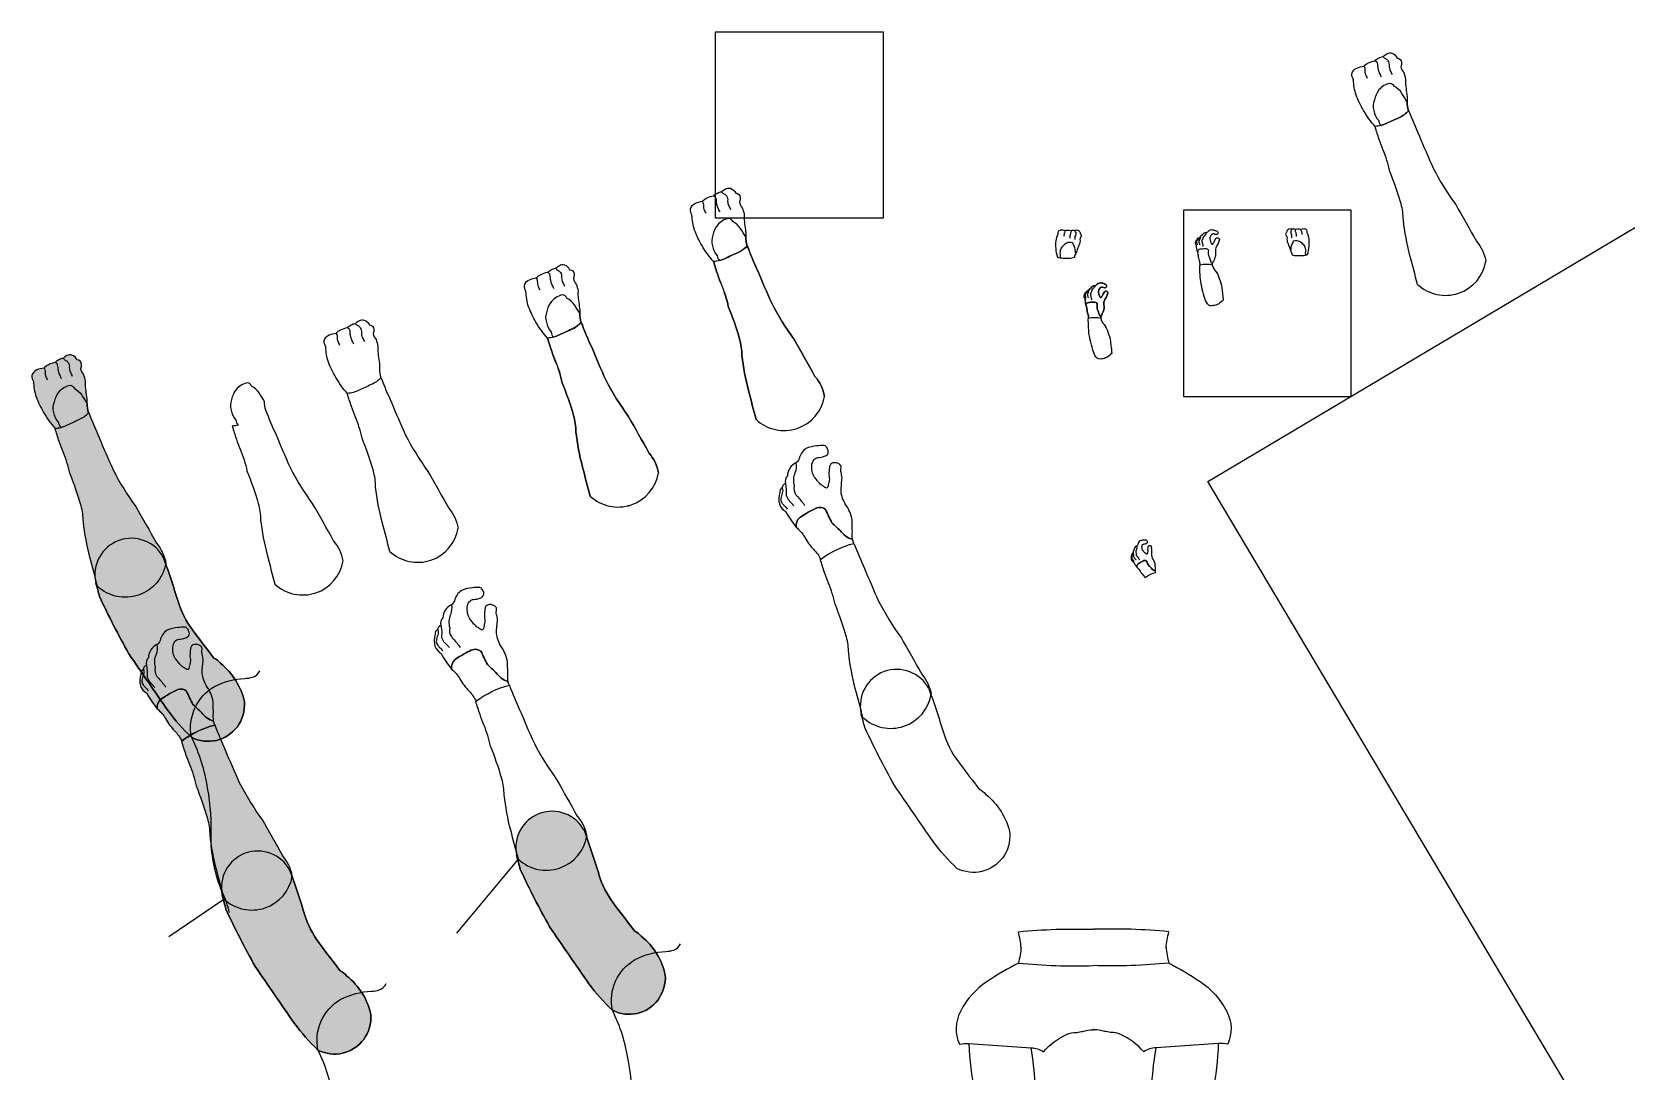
# Model space of a CAD drawing. Header units: millimetres. Extents: x -457882 to 172779, y -113677 to 174411.
# Drawn here: x -116222 to 9580, y 11216 to 93210 of the extents above; entities that cross this region are included whole.
import ezdxf

# ---------------------------------------------------------------- set-up
doc = ezdxf.new("R2010")
doc.units = ezdxf.units.MM
picture_1 = doc.add_image_def('image1.png', size_in_pixel=(900, 1192))
picture_2 = doc.add_image_def('image2.png', size_in_pixel=(900, 1000))
pattern_1 = [(0, (0, 0), (0, 6.985), [5.08, -1.905]), (90, (0, 0), (-6.985, 4e-16), [5.08, -1.905])]

msp = doc.modelspace()

# ---------------------------------------------------------------- hatches: boundary and pattern name
h = msp.add_hatch()
h.set_pattern_fill('ANGLE', color=5)
h.set_pattern_definition(pattern_1)
h.paths.add_polyline_path([(-111987, 65672, 0.0241075), (-112126, 66179, -0.1586549), (-112351, 66646, 0.0966106), (-112299, 66981, 0.3955607), (-112650, 67327, 0.2090925), (-113058, 67711, 0.2093926), (-113453, 67668, 0.0503816), (-113761, 67445, 0.1075723), (-114085, 67333, 0.1318174), (-114384, 67118, 0.0834333), (-114908, 66949, 0.0980647), (-115280, 66686, 0.0729574), (-115874, 66514, 0.2162471), (-116222, 66092, 0.1385878), (-116100, 65616, 0.0626311), (-115895, 64405, 0.0379536), (-115307, 63189, 0.0517764), (-114393, 61926, 0.0454698), (-113914, 62011, -0.2005109), (-114107, 62395, -0.15077), (-114486, 63179, -0.1852209), (-114448, 64022, -0.1149164), (-114082, 64807, -0.1913417), (-113207, 65331, -0.2666114), (-112868, 65082, -0.1126321), (-112273, 64542, 0.0153419), (-111854, 63878, 0.0449798), (-111885, 64421, -0.0144999), (-111966, 65075, -0.0540979)])
h = msp.add_hatch()
h.set_pattern_fill('ANGLE', color=5)
h.set_pattern_definition(pattern_1)
h.paths.add_polyline_path([(-111854, 63878, -0.0153419), (-112273, 64542, 0.1126321), (-112868, 65082, 0.2666114), (-113207, 65331, 0.1913417), (-114082, 64807, 0.1149164), (-114448, 64022, 0.1852209), (-114486, 63179, 0.15077), (-114107, 62395, 0.2005109), (-113914, 62011, 0.0443421), (-113470, 62176, -0.0059197), (-112514, 62621, 0.1157184), (-111756, 63167, -0.0790342)])
h = msp.add_hatch()
h.set_pattern_fill('ANGLE', color=5)
h.set_pattern_definition(pattern_1)
h.paths.add_polyline_path([(-108032, 55775, -0.0388567), (-109801, 58644, -0.0092464), (-110912, 61207, -0.0157656), (-111741, 63184, -0.0026602), (-111756, 63167, -0.1157184), (-112514, 62621, 0.0058226), (-113454, 62184, -0.0916217), (-114393, 61926, 0.0194415), (-114065, 60902, 0.0256605), (-113769, 60096, -0.0522324), (-113236, 58388, -0.0278197), (-112340, 55816, -0.0622451), (-112159, 54540, 0.0357734), (-111641, 51757, -0.0018351), (-111041, 49467, 0.5959319), (-105645, 51291, 0.1362033), (-106396, 52873, 0.0040404)])
h = msp.add_hatch()
h.set_pattern_fill('ANGLE', color=5)
h.set_pattern_definition([(0, (-33206.115, 21538.056), (0, 6.985), [5.08, -1.905]), (90, (-33206.115, 21538.056), (-6.985, 4e-16), [5.08, -1.905])])
h.paths.add_polyline_path([(-105832, 51727, 0.8737881), (-111177, 49754, -0.0068088), (-110886, 48658, 0.01901), (-108570, 44140, 0.0011597), (-105480, 39653, 0.0414972), (-103623, 37552, 0.3646656), (-100009, 38391, 0.1699294), (-99445, 40346, 0.1721894), (-101340, 43391, 0.1277456), (-101861, 43800, -0.0010641), (-103371, 45779, -0.0812566), (-104580, 47959, 0.0089644)])
h = msp.add_hatch()
h.set_pattern_fill('ANGLE', color=5)
h.set_pattern_definition(pattern_1)
h.paths.add_polyline_path([(-102608, 41937, -0.0703221), (-102768, 42489, -0.0436897), (-102781, 42922, 0.0076147), (-102731, 43454, 0.0946747), (-102742, 43914, -0.0023091), (-102792, 44116, -0.0905524), (-102806, 44286, 0.0041783), (-102789, 44553, 0.1961738), (-102872, 44728, 0.023169), (-103079, 44849, 0.1566434), (-103427, 44870, 0.1322777), (-103624, 44753, 0.0833059), (-103691, 44605, 0.0430556), (-103751, 43916, 0.0424328), (-103736, 43810, -0.062052), (-103710, 43584, -0.041717), (-103774, 43229, 0.0076932), (-103827, 42995, -0.5364336), (-104012, 42908, -0.0568674), (-104142, 42996, 0.0073205), (-104360, 43138, -0.0277966), (-104635, 43421, 0.0346833), (-104837, 43689, -0.1162974), (-105035, 44062, -0.0803727), (-105099, 44652, -0.15762), (-104919, 45134, -0.2146776), (-104533, 45300, 0.0691183), (-104075, 45403, 0.052426), (-103939, 45473, 0.2904389), (-103801, 45837, 0.1086894), (-103973, 46166, 0.1885632), (-104143, 46243, 0.0069086), (-104688, 46221, 0.07217), (-105557, 46006, 0.173042), (-106093, 45245, -0.2008729), (-106351, 44868, 0.2871932), (-107027, 43835, 0.262047), (-107185, 43253, 0.3206659), (-107425, 42894, 0.4059363), (-107618, 42541, 0.1240446), (-107659, 41612, 0.1708348), (-107155, 41035, 0.0458484), (-106753, 40373, 0.0285844), (-106336, 39796, -0.2523306), (-106048, 40558, -0.03848), (-105532, 40881, -0.0388374), (-104915, 41222, -0.3233707), (-104016, 41203, 0.0162846), (-103513, 40150, -0.0028296), (-102838, 39522, 0.1696226), (-101882, 38825, -0.0583689), (-101898, 39446, 0.008424), (-101922, 40121, 0.1037309), (-102052, 40874, 0.0214364), (-102293, 41386, -0.0639694)])
h = msp.add_hatch()
h.set_pattern_fill('ANGLE', color=5)
h.set_pattern_definition(pattern_1)
h.paths.add_polyline_path([(-103513, 40150, -0.0162846), (-104016, 41203, 0.3233707), (-104915, 41222, 0.0388374), (-105532, 40881, 0.03848), (-106048, 40558, 0.2523306), (-106336, 39796, -0.0892556), (-105678, 39034, 0.0686791), (-104959, 38061, -0.0819391), (-104400, 37260, -0.103119), (-101771, 38518, -0.0888054), (-101882, 38825, -0.1697019), (-102838, 39522, 0.0028296)])
h = msp.add_hatch()
h.set_pattern_fill('ANGLE', color=5)
h.set_pattern_definition(pattern_1)
h.paths.add_polyline_path([(-99827, 33967, -0.0092464), (-100937, 36531, -0.015845), (-101771, 38518, 0.1038905), (-104417, 37247, 0.0193803), (-104090, 36226, 0.0256605), (-103795, 35420, -0.0522324), (-103261, 33712, -0.0278197), (-102366, 31140, -0.0622451), (-102185, 29864, 0.0357734), (-101667, 27081, -0.0018351), (-101067, 24790, 0.5959319), (-95670, 26615, 0.1362033), (-96422, 28196, 0.0040404), (-98058, 31098, -0.0388567)])
h = msp.add_hatch()
h.set_pattern_fill('ANGLE', color=5)
h.set_pattern_definition(pattern_1)
h.paths.add_polyline_path([(-72626, 30189, 0.8737881), (-77971, 28216, -0.0068088), (-77680, 27120, 0.01901), (-75364, 22602, 0.0011597), (-72274, 18115, 0.0414972), (-70417, 16014, 0.3646656), (-66802, 16853, 0.1699294), (-66239, 18808, 0.1721894), (-68134, 21853, 0.1277456), (-68655, 22262, -0.0010641), (-70165, 24241, -0.0812566), (-71374, 26420, 0.0089644)])
h = msp.add_hatch()
h.set_pattern_fill('ANGLE', color=5)
h.set_pattern_definition([(0, (-23231.6964, -3138.391), (0, 6.985), [5.08, -1.905]), (90, (-23231.6964, -3138.391), (-6.985, 4e-16), [5.08, -1.905])])
h.paths.add_polyline_path([(-95857, 27050, 0.8737881), (-101202, 25078, -0.0068088), (-100912, 23982, 0.01901), (-98596, 19463, 0.0011597), (-95506, 14976, 0.0414972), (-93648, 12875, 0.3646656), (-90034, 13715, 0.1699294), (-89470, 15670, 0.1721894), (-91365, 18715, 0.1277456), (-91887, 19124, -0.0010641), (-93397, 21102, -0.0812566), (-94605, 23282, 0.0089644)])

# ---------------------------------------------------------------- linework, layer by layer
at = {"color": 5}
for p, q in [((-82692, 22092), (-77835, 27929)), ((-105417, 21845), (-101067, 24790)), ((-42282, 13384), (-37380, 13051)), ((-22599, 13384), (-27502, 13051))]:
    msp.add_line(p, q, dxfattribs=at)
for points in [[(-7593, 86988, -0.1157184), (-8352, 86442, 0.0059197), (-9308, 85997, -0.0899934), (-10230, 85747, -0.0517764), (-11145, 87009, -0.0379536), (-11732, 88226, -0.0626311), (-11938, 89436, -0.1385878), (-12060, 89913, -0.2387632), (-11660, 90357, -0.0662768), (-11117, 90506, -0.0980647), (-10746, 90770, -0.0834333), (-10222, 90938, -0.1318174), (-9922, 91153, -0.1075723), (-9599, 91265, -0.0499738), (-9293, 91486, -0.2110193), (-8896, 91532, -0.2090925), (-8487, 91147, -0.3955607), (-8137, 90802, -0.0966106), (-8189, 90466, 0.1586549), (-7964, 89999, -0.0241075), (-7824, 89492, 0.0540979), (-7804, 88895, 0.0140027), (-7726, 88264, -0.0468472), (-7691, 87698, 0.0790342), (-7593, 86988, -1.6548014)], [(-10222, 90938, -0.2185302), (-10066, 90754, -0.056169), (-10028, 90521, 0.0433668), (-9992, 90257, 0.041293), (-9916, 90015, 0.031494), (-9751, 89672, -6.9499094)], [(-9599, 91265, 0.1473408), (-9412, 91098, -0.156511), (-9214, 90927, -0.178948), (-9122, 90531, 0.1134563), (-9040, 90164, 0.0169756), (-8891, 89856, 5.2655775)], [(-11117, 90506, -0.0613381), (-11047, 90335, -0.019823), (-11034, 90122, 0.0999798), (-10999, 89890, 0.0628883), (-10841, 89563, -3.2479652)], [(-7583, 87014, 0.015845), (-6749, 85027, 0.0092464), (-5639, 82464, 0.0388567), (-3870, 79595, -0.0040404), (-2234, 76693, -0.1362033), (-1482, 75112)], [(-6879, 73287, 0.0018351), (-7479, 75578, -0.0357734), (-7997, 78361, 0.0622451), (-8178, 79637, 0.0278197), (-9074, 82208, 0.0512602), (-9594, 83886, -0.0266558), (-9902, 84722, -0.0194415), (-10230, 85747)], [(-59790, 76324, -0.1157184), (-60549, 75778, 0.0059197), (-61505, 75333, -0.0899934), (-62427, 75083, -0.0517764), (-63342, 76345, -0.0379536), (-63929, 77562, -0.0626311), (-64135, 78772, -0.1385878), (-64256, 79249, -0.2387632), (-63857, 79693, -0.0662768), (-63314, 79842, -0.0980647), (-62942, 80106, -0.0834333), (-62419, 80274, -0.1318174), (-62119, 80489, -0.1075723), (-61796, 80601, -0.0499738), (-61490, 80822, -0.2110193), (-61093, 80867, -0.2090925), (-60684, 80483, -0.3955607), (-60334, 80138, -0.0966106), (-60386, 79802, 0.1586549), (-60161, 79335, -0.0241075), (-60021, 78828, 0.0540979), (-60001, 78231, 0.0140027), (-59923, 77599, -0.0468472), (-59888, 77034, 0.0790342), (-59790, 76324, -1.6548014)], [(-61796, 80601, 0.1473408), (-61609, 80434, -0.156511), (-61411, 80263, -0.178948), (-61318, 79867, 0.1134563), (-61237, 79500, 0.0169756), (-61088, 79192, 5.2655775)], [(-63314, 79842, -0.0613381), (-63244, 79670, -0.019823), (-63231, 79458, 0.0999798), (-63196, 79226, 0.0628883), (-63038, 78899, -3.2479652)], [(-62419, 80274, -0.2185302), (-62262, 80090, -0.056169), (-62225, 79857, 0.0433668), (-62189, 79593, 0.041293), (-62113, 79351, 0.031494), (-61947, 79008, -6.9499094)], [(-33954, 75409, -0.1157184), (-34372, 75336, 0.0059197), (-34850, 75343, -0.0899934), (-35276, 75422, -0.0517764), (-35400, 76118, -0.0379536), (-35400, 76731, -0.0626311), (-35246, 77266, -0.1385878), (-35202, 77484, -0.2387632), (-34951, 77587, -0.0662768), (-34700, 77541, -0.0980647), (-34496, 77575, -0.0834333), (-34249, 77541, -0.1318174), (-34084, 77569, -0.1075723), (-33930, 77551, -0.0499738), (-33761, 77581, -0.2110193), (-33590, 77522, -0.2090925), (-33499, 77284, -0.3955607), (-33425, 77074, -0.0966106), (-33512, 76947, 0.1586549), (-33512, 76712, -0.0241075), (-33555, 76478, 0.0540979), (-33664, 76230, 0.0140027), (-33757, 75956, -0.0468472), (-33854, 75719, 0.0790342), (-33954, 75409, -1.6548014)], [(-34700, 77541, -0.0613381), (-34705, 77457, -0.019823), (-34742, 77368, 0.0999798), (-34773, 77266, 0.0628883), (-34773, 77101, -3.2479652)], [(-34249, 77541, -0.2185302), (-34221, 77435, -0.056169), (-34252, 77332, 0.0433668), (-34289, 77217, 0.041293), (-34306, 77103, 0.031494), (-34306, 76931, -6.9499094)], [(-33930, 77551, 0.1473408), (-33887, 77446, -0.156511), (-33840, 77338, -0.178948), (-33880, 77158, 0.1134563), (-33919, 76992, 0.0169756), (-33919, 76836, 5.2655775)], [(-24038, 74836, 0.0819391), (-24091, 75155, -0.0686791), (-24166, 75548, 0.0892556), (-24254, 75869, -0.0285844), (-24296, 76101, -0.0458484), (-24321, 76356, -0.1708348), (-24389, 76600, -0.1240446), (-24245, 76872, -0.4059363), (-24137, 76950, -0.3206659), (-24014, 77022, -0.262047), (-23884, 77174, -0.2871932), (-23534, 77385, 0.1765514), (-23415, 77447, -0.1834171), (-23135, 77612, -0.07217), (-22845, 77552, -0.0063961), (-22691, 77486, -0.2893305), (-22635, 77415, -0.0918663), (-22635, 77310, -0.2904389), (-22728, 77222, -0.0650179), (-22791, 77221, -0.0750632), (-22954, 77265, 0.1755217), (-23069, 77260, 0.15762), (-23192, 77142, 0.0803727), (-23257, 76957, 0.1151614), (-23251, 76819, -0.0351096), (-23229, 76709, 0.0277966), (-23187, 76585, -0.0073205), (-23142, 76511, 0.0638205), (-23112, 76461, 0.4871497), (-23048, 76466, -0.0076932), (-22999, 76528, 0.041717), (-22929, 76625, 0.062052), (-22905, 76696, -0.0771848), (-22881, 76756, -0.0319955), (-22795, 76903, -0.1300055), (-22737, 76962, -0.1769189), (-22637, 76962, -0.1223076), (-22560, 76913, -0.023169), (-22516, 76847, -0.2551018), (-22525, 76766, -0.0032786), (-22559, 76706, 0.0905524), (-22579, 76653, 0.0023091), (-22593, 76585, -0.0946747), (-22656, 76446, -0.0076147), (-22747, 76295, 0.0436897), (-22805, 76164, 0.0703221), (-22835, 75976, 0.0639694), (-22820, 75767, -0.0214364), (-22821, 75580, -0.1037309), (-22890, 75336, -0.008424), (-22979, 75132, 0.0540602), (-23059, 74958, 0.1013745), (-23074, 74836, 4.0086807)], [(-24137, 76950, -0.1621793), (-24197, 76824, 0.0565608), (-24289, 76716, 0.1396433), (-24316, 76619, 0.0485083), (-24294, 76527, -0.0596994), (-24259, 76396, 2.9586664)], [(-23534, 77385, -0.1536984), (-23668, 77164, 0.177328), (-23832, 76863, 0.2361351), (-23892, 76638, 0.0028813), (-23815, 76341, 0.0998074), (-23804, 76281, -5.2785667)], [(-16783, 75633, 0.1157184), (-16393, 75564, -0.0059197), (-15947, 75570, 0.0899934), (-15549, 75645, 0.0517764), (-15432, 76295, 0.0379536), (-15432, 76867, 0.0626311), (-15577, 77366, 0.1385878), (-15618, 77570, 0.2387632), (-15853, 77666, 0.0662768), (-16087, 77623, 0.0980647), (-16277, 77655, 0.0834333), (-16508, 77623, 0.1318174), (-16662, 77650, 0.1075723), (-16806, 77633, 0.0499738), (-16963, 77661, 0.2110193), (-17123, 77605, 0.2090925), (-17208, 77383, 0.3955607), (-17278, 77187, 0.0966106), (-17196, 77069, -0.1586549), (-17196, 76849, 0.0241075), (-17156, 76630, -0.0540979), (-17054, 76399, -0.0140027), (-16967, 76144, 0.0468472), (-16876, 75922, -0.0790342), (-16783, 75633, 1.6548014)], [(-16806, 77633, -0.1473408), (-16846, 77535, 0.156511), (-16890, 77433, 0.178948), (-16853, 77265, -0.1134563), (-16816, 77110, -0.0169756), (-16816, 76965, -5.2655775)], [(-16876, 75922, 0.0153419), (-16839, 76252, -0.1126321), (-16711, 76568, -0.2666114), (-16628, 76725, -0.1913417), (-16198, 76686, -0.1149164), (-15914, 76454, -0.1852209), (-15744, 76140, -0.15077), (-15744, 75771, -0.2005109), (-15747, 75589, -1.3596273)], [(-16508, 77623, 0.2185302), (-16534, 77524, 0.056169), (-16505, 77429, -0.0433668), (-16470, 77321, -0.041293), (-16455, 77215, -0.031494), (-16455, 77054, 6.9499094)], [(-16087, 77623, 0.0613381), (-16082, 77545, 0.019823), (-16048, 77462, -0.0999798), (-16019, 77366, -0.0628883), (-16019, 77213, 3.2479652)], [(-59780, 76350, 0.015845), (-58946, 74363, 0.0092464), (-57836, 71800, 0.0388567), (-56067, 68931, -0.0040404), (-54431, 66029, -0.1362033), (-53679, 64448)], [(-33854, 75719, -0.0153419), (-33895, 76073, 0.1126321), (-34031, 76410, 0.2666114), (-34121, 76579, 0.1913417), (-34581, 76537, 0.1149164), (-34885, 76289, 0.1852209), (-35067, 75952, 0.15077), (-35067, 75558, 0.2005109), (-35064, 75363, 1.3596273)], [(-23133, 74944, -0.0138106), (-23249, 75288, 0.0028296), (-23361, 75572, -0.0162846), (-23361, 75958, 0.3233707), (-23626, 76092, 0.0388374), (-23859, 76078, 0.03848), (-24059, 76056, 0.2523306), (-24254, 75869, -0.9075257)], [(-72892, 70289, -0.1157184), (-73651, 69743, 0.0059197), (-74607, 69298, -0.0899934), (-75529, 69048, -0.0517764), (-76444, 70311, -0.0379536), (-77031, 71527, -0.0626311), (-77237, 72738, -0.1385878), (-77359, 73214, -0.2387632), (-76959, 73659, -0.0662768), (-76416, 73808, -0.0980647), (-76045, 74071, -0.0834333), (-75521, 74240, -0.1318174), (-75221, 74455, -0.1075723), (-74898, 74567, -0.0499738), (-74592, 74788, -0.2110193), (-74195, 74833, -0.2090925), (-73786, 74449, -0.3955607), (-73436, 74103, -0.0966106), (-73488, 73768, 0.1586549), (-73263, 73301, -0.0241075), (-73123, 72794, 0.0540979), (-73103, 72197, 0.0140027), (-73025, 71565, -0.0468472), (-72990, 71000, 0.0790342), (-72892, 70289, -1.6548014)], [(-75521, 74240, -0.2185302), (-75365, 74056, -0.056169), (-75327, 73823, 0.0433668), (-75291, 73559, 0.041293), (-75215, 73317, 0.031494), (-75050, 72974, -6.9499094)], [(-74898, 74567, 0.1473408), (-74711, 74400, -0.156511), (-74513, 74229, -0.178948), (-74421, 73833, 0.1134563), (-74339, 73466, 0.0169756), (-74190, 73157, 5.2655775)], [(-59076, 62623, 0.0018351), (-59676, 64914, -0.0357734), (-60194, 67696, 0.0622451), (-60375, 68973, 0.0278197), (-61270, 71544, 0.0512602), (-61790, 73222, -0.0266558), (-62099, 74058, -0.0194415), (-62427, 75083)], [(-22218, 72041, -0.050217), (-22598, 71733, -0.0919297), (-23000, 71613, -0.3207902), (-23450, 71746, -0.0918762), (-23709, 72329, -0.0176548), (-23906, 73123, -0.0570989), (-24023, 73890, -0.0250256), (-24062, 74639, -0.1397471), (-24038, 74836, -0.103119), (-23074, 74836, 0.1472411), (-22822, 74327, -0.1147221), (-22533, 73757, -0.0531044), (-22309, 72994, 0.0225367), (-22259, 72499, -0.035157), (-22218, 72041, 0.5341146)], [(-76416, 73808, -0.0613381), (-76346, 73636, -0.019823), (-76333, 73424, 0.0999798), (-76298, 73192, 0.0628883), (-76140, 72865, -3.2479652)], [(-32835, 70634, 0.0819391), (-32887, 70953, -0.0686791), (-32963, 71346, 0.0892556), (-33050, 71667, -0.0285844), (-33093, 71899, -0.0458484), (-33118, 72154, -0.1708348), (-33186, 72398, -0.1240446), (-33041, 72670, -0.4059363), (-32933, 72747, -0.3206659), (-32810, 72820, -0.262047), (-32680, 72971, -0.2871932), (-32331, 73183, 0.1765514), (-32212, 73245, -0.1834171), (-31931, 73409, -0.07217), (-31641, 73349, -0.0063961), (-31488, 73284, -0.2893305), (-31432, 73212, -0.0918663), (-31432, 73108, -0.2904389), (-31525, 73019, -0.0650179), (-31587, 73019, -0.0750632), (-31750, 73062, 0.1755217), (-31865, 73058, 0.15762), (-31988, 72940, 0.0803727), (-32053, 72755, 0.1151614), (-32048, 72616, -0.0351096), (-32025, 72506, 0.0277966), (-31983, 72382, -0.0073205), (-31939, 72309, 0.0638205), (-31909, 72259, 0.4871497), (-31845, 72264, -0.0076932), (-31796, 72326, 0.041717), (-31726, 72423, 0.062052), (-31701, 72494, -0.0771848), (-31678, 72554, -0.0319955), (-31592, 72700, -0.1300055), (-31533, 72760, -0.1769189), (-31433, 72760, -0.1223076), (-31357, 72710, -0.023169), (-31313, 72645, -0.2551018), (-31322, 72564, -0.0032786), (-31356, 72503, 0.0905524), (-31376, 72451, 0.0023091), (-31390, 72383, -0.0946747), (-31452, 72244, -0.0076147), (-31543, 72093, 0.0436897), (-31601, 71962, 0.0703221), (-31632, 71774, 0.0639694), (-31617, 71565, -0.0214364), (-31618, 71377, -0.1037309), (-31687, 71134, -0.008424), (-31776, 70929, 0.0540602), (-31855, 70756, 0.1013745), (-31870, 70634, 4.0086807)], [(-32331, 73183, -0.1536984), (-32465, 72962, 0.177328), (-32629, 72661, 0.2361351), (-32689, 72435, 0.0028813), (-32611, 72139, 0.0998074), (-32601, 72079, -5.2785667)], [(-32933, 72747, -0.1621793), (-32994, 72622, 0.0565608), (-33086, 72513, 0.1396433), (-33113, 72417, 0.0485083), (-33090, 72325, -0.0596994), (-33055, 72194, 2.9586664)], [(-31860, 70742, -0.1695205), (-32046, 71086, 0.0028296), (-32157, 71370, -0.0162846), (-32157, 71756, 0.3233707), (-32423, 71890, 0.0388374), (-32655, 71876, 0.03848), (-32856, 71854, 0.2523306), (-33050, 71667, -0.9075257)], [(-88690, 65925, -0.1157184), (-89449, 65379, 0.0059197), (-90405, 64934, -0.0899934), (-91327, 64684, -0.0517764), (-92242, 65947, -0.0379536), (-92829, 67163, -0.0626311), (-93035, 68374, -0.1385878), (-93157, 68850, -0.2387632), (-92757, 69295, -0.0662768), (-92214, 69444, -0.0980647), (-91843, 69707, -0.0834333), (-91319, 69876, -0.1318174), (-91019, 70091, -0.1075723), (-90696, 70203, -0.0499738), (-90390, 70424, -0.2110193), (-89993, 70469, -0.2090925), (-89584, 70085, -0.3955607), (-89234, 69739, -0.0966106), (-89286, 69404, 0.1586549), (-89061, 68937, -0.0241075), (-88921, 68430, 0.0540979), (-88901, 67833, 0.0140027), (-88823, 67201, -0.0468472), (-88788, 66636, 0.0790342), (-88690, 65925, -1.6548014)], [(-31014, 67839, -0.050217), (-31395, 67531, -0.0919297), (-31797, 67411, -0.3207902), (-32246, 67544, -0.0918762), (-32506, 68126, -0.0176548), (-32702, 68921, -0.0570989), (-32820, 69688, -0.0250256), (-32859, 70436, -0.1397471), (-32835, 70634, -0.103119), (-31870, 70634, 0.1472411), (-31619, 70125, -0.1147221), (-31330, 69555, -0.0531044), (-31106, 68792, 0.0225367), (-31055, 68296, -0.035157), (-31014, 67839, 0.5341146)], [(-92214, 69444, -0.0613381), (-92144, 69272, -0.019823), (-92131, 69060, 0.0999798), (-92096, 68828, 0.0628883), (-91938, 68501, -3.2479652)], [(-91319, 69876, -0.2185302), (-91163, 69692, -0.056169), (-91125, 69459, 0.0433668), (-91089, 69195, 0.041293), (-91013, 68953, 0.031494), (-90848, 68610, -6.9499094)], [(-90696, 70203, 0.1473408), (-90509, 70036, -0.156511), (-90311, 69865, -0.178948), (-90219, 69469, 0.1134563), (-90137, 69102, 0.0169756), (-89988, 68793, 5.2655775)], [(-72882, 70316, 0.015845), (-72048, 68329, 0.0092464), (-70938, 65766, 0.0388567), (-69169, 62897, -0.0040404), (-67533, 59995, -0.1362033), (-66781, 58413)], [(-72178, 56589, 0.0018351), (-72778, 58879, -0.0357734), (-73296, 61662, 0.0622451), (-73477, 62938, 0.0278197), (-74373, 65510, 0.0512602), (-74893, 67187, -0.0266558), (-75201, 68024, -0.0194415), (-75529, 69048)], [(-115266, 66702, -0.0613381), (-115195, 66531, -0.019823), (-115183, 66318, 0.0999798), (-115147, 66086, 0.0628883), (-114989, 65759, -3.2479652)], [(-114370, 67134, -0.2185302), (-114214, 66950, -0.056169), (-114176, 66718, 0.0433668), (-114140, 66453, 0.041293), (-114064, 66211, 0.031494), (-113899, 65868, -6.9499094)], [(-113747, 67461, 0.1473408), (-113560, 67294, -0.156511), (-113362, 67123, -0.178948), (-113270, 66727, 0.1134563), (-113188, 66360, 0.0169756), (-113039, 66052, 5.2655775)], [(-97771, 63348, -0.0790342), (-97869, 64058, -0.0153419), (-98288, 64722, 0.1126321), (-98883, 65262, 0.2666114), (-99222, 65511, 0.1913417), (-100097, 64987, 0.1149164), (-100463, 64202, 0.1852209), (-100501, 63359, 0.15077), (-100122, 62576, 0.2005109), (-99929, 62192)], [(-88680, 65952, 0.015845), (-87846, 63965, 0.0092464), (-86736, 61402, 0.0388567), (-84967, 58533, -0.0040404), (-83331, 55631, -0.1362033), (-82579, 54049)], [(-87976, 52225, 0.0018351), (-88576, 54515, -0.0357734), (-89094, 57298, 0.0622451), (-89275, 58574, 0.0278197), (-90171, 61146, 0.0512602), (-90691, 62823, -0.0266558), (-90999, 63660, -0.0194415), (-91327, 64684)], [(-99929, 62192, -0.0454698), (-100408, 62107, 0.0194415), (-100080, 61082, 0.0256605), (-99784, 60276, -0.0522324), (-99251, 58568, -0.0278197), (-98355, 55997, -0.0622451), (-98174, 54720, 0.0357734), (-97656, 51938, -0.0018351), (-97056, 49647, 0.5959319), (-91660, 51472, 0.1362033), (-92411, 53053, 0.0040404), (-94047, 55955, -0.0388567), (-95816, 58824, -0.0092464), (-96927, 61387, -0.0157656), (-97756, 63364, -0.0030613), (-97773, 63345)], [(-55931, 59201, -0.1536984), (-56008, 58422, 0.177328), (-56063, 57389, 0.2361351), (-55931, 56696, 0.0028813), (-55334, 55989, 0.0998074), (-55227, 55837, -5.2785667)], [(-57005, 57227, -0.1621793), (-57007, 56807, 0.0565608), (-57116, 56390, 0.1396433), (-57065, 56092, 0.0485083), (-56883, 55869, -0.0596994), (-56616, 55559, 2.9586664)], [(-51351, 52851, 0.015845), (-50517, 50864, 0.0092464), (-49407, 48300, 0.0388567), (-47638, 45431, -0.0040404), (-46002, 42529, -0.1362033), (-45251, 40948)], [(-105832, 51727, -0.0089644), (-104580, 47959, 0.0812566), (-103371, 45779, 0.0010641), (-101861, 43800, -0.1277456), (-101340, 43391), (-101340, 43391, -0.1721894), (-99445, 40346, -0.1699294), (-100009, 38391)], [(-50647, 39123, 0.0018351), (-51247, 41414, -0.0357734), (-51765, 44197, 0.0622451), (-51946, 45473, 0.0278197), (-52842, 48045, 0.0512602), (-53362, 49722, -0.0266558), (-53671, 50559, -0.0194415), (-53998, 51583)], [(-29391, 52014, -0.1621793), (-29392, 51875, 0.0565608), (-29428, 51737, 0.1396433), (-29411, 51638, 0.0485083), (-29351, 51564, -0.0596994), (-29263, 51462, 2.9586664)], [(-29036, 52667, -0.1536984), (-29062, 52409, 0.177328), (-29080, 52067, 0.2361351), (-29036, 51838, 0.0028813), (-28838, 51604, 0.0998074), (-28803, 51554, -5.2785667)], [(-100009, 38391, -0.3646656), (-103623, 37552, -0.0414972), (-105480, 39653, -0.0011597), (-108570, 44140, -0.01901), (-110886, 48658, 0.0068088), (-111177, 49754, -0.0000384)], [(-83120, 48006, -0.1536984), (-83196, 47228, 0.177328), (-83251, 46194, 0.2361351), (-83119, 45501, 0.0028813), (-82522, 44794, 0.0998074), (-82415, 44642, -5.2785667)], [(-83120, 48006, -0.1536984), (-83196, 47228, 0.177328), (-83251, 46194, 0.2361351), (-83119, 45501, 0.0028813), (-82522, 44794, 0.0998074), (-82415, 44642, -5.2785667)], [(-84193, 46033, -0.1621793), (-84195, 45612, 0.0565608), (-84304, 45195, 0.1396433), (-84253, 44897, 0.0485083), (-84071, 44674, -0.0596994), (-83804, 44364, 2.9586664)], [(-84193, 46033, -0.1621793), (-84195, 45612, 0.0565608), (-84304, 45195, 0.1396433), (-84253, 44897, 0.0485083), (-84071, 44674, -0.0596994), (-83804, 44364, 2.9586664)], [(-106351, 44868, -0.1536984), (-106428, 44089, 0.177328), (-106482, 43056, 0.2361351), (-106351, 42363, 0.0028813), (-105753, 41656, 0.0998074), (-105646, 41504, -5.2785667)], [(-107425, 42894, -0.1621793), (-107427, 42474, 0.0565608), (-107536, 42057, 0.1396433), (-107484, 41759, 0.0485083), (-107303, 41536, -0.0596994), (-107036, 41226, 2.9586664)], [(-100637, 23720, 0.0522731), (-101200, 25344, -0.0938334), (-102086, 29550, 0.061863), (-102359, 33534, 0.0787665), (-103623, 37552, -0.3223682), (-101811, 41564, -0.1051615), (-99411, 42202, 0.0693205), (-98782, 42303, 0.2031393), (-98245, 42796, 0.2031393)], [(-78539, 41656, 0.015845), (-77706, 39669, 0.0092464), (-76595, 37105, 0.0388567), (-74826, 34237, -0.0040404), (-73190, 31335, -0.1362033), (-72439, 29753)], [(-77835, 27929, 0.0018351), (-78435, 30219, -0.0357734), (-78953, 33002, 0.0622451), (-79134, 34278, 0.0278197), (-80030, 36850, 0.0512602), (-80550, 38527, -0.0266558), (-80859, 39364, -0.0194415), (-81187, 40388)], [(-45438, 41383, -0.0089644), (-44185, 37615, 0.0812566), (-42977, 35435, 0.0010641), (-41467, 33457, -0.1277456), (-40946, 33048), (-40946, 33048, -0.1721894), (-39051, 30003, -0.1699294), (-39614, 28048)], [(-39614, 28048, -0.3646656), (-43229, 27208, -0.0414972), (-45086, 29309, -0.0011597), (-48176, 33796, -0.01901), (-50492, 38315, 0.0068088), (-50783, 39411, -0.0000384)], [(-72626, 30189, -0.0089644), (-71374, 26420, 0.0812566), (-70165, 24241, 0.0010641), (-68655, 22262, -0.1277456), (-68134, 21853), (-68134, 21853, -0.1721894), (-66239, 18808, -0.1699294), (-66802, 16853)], [(-66802, 16853, -0.3646656), (-70417, 16014, -0.0414972), (-72274, 18115, -0.0011597), (-75364, 22602, -0.01901), (-77680, 27120, 0.0068088), (-77971, 28216, -0.0000384)], [(-95857, 27050, -0.0089644), (-94605, 23282, 0.0812566), (-93397, 21102, 0.0010641), (-91887, 19124, -0.1277456), (-91365, 18715), (-91365, 18715, -0.1721894), (-89470, 15670, -0.1699294), (-90034, 13715)], [(-90034, 13715, -0.3646656), (-93648, 12875, -0.0414972), (-95506, 14976, -0.0011597), (-98596, 19463, -0.01901), (-100912, 23982, 0.0068088), (-101202, 25078, -0.0000384)], [(-38159, 20952, 0.0487992), (-38380, 22211, -0.0321333), (-32441, 22404, -0.0321333)], [(-26722, 20952, -0.0487992), (-26501, 22211, 0.0321333), (-32441, 22404, 0.0321333)], [(-67431, 2182, 0.0522731), (-67994, 3806, -0.0938334), (-68880, 8012, 0.061863), (-69152, 11996, 0.0787665), (-70417, 16014, -0.3223682), (-68604, 20026, -0.1051615), (-66205, 20664, 0.0693205), (-65576, 20765, 0.2031393), (-65039, 21258, 0.2031393)], [(-38159, 20997, -0.0487992), (-38380, 19738, 0.0321333), (-32441, 19544, 0.0321333)], [(-26722, 20997, 0.0487992), (-26501, 19738, -0.0321333), (-32441, 19544, -0.0321333)], [(-38380, 19738, 0.0251543), (-40845, 18289, 0.1258331), (-42950, 15926, 0.2299314), (-43024, 13333), (-43024, 13333, -0.0966016), (-42282, 13384, 0.0402886), (-41840, 9572, 0.077089), (-40898, 7287, -0.2660274), (-40750, 5665, 0.0088739), (-41200, 3300, 0.2078724), (-41255, 786, 0.3162771), (-39487, -22, 0.2953473), (-38466, 725, -0.0811682), (-38012, 2198, -0.0824577), (-36810, 3855, -0.4608228), (-35824, 3665, -0.0297736), (-35549, 2940, 0.3707314), (-34984, 2710, 0.1162204), (-34755, 2829, 0.2069011), (-34739, 3744, 0.1096397), (-35934, 4950, -0.0876428)], [(-26501, 19738, -0.0251543), (-24036, 18289, -0.1258331), (-21931, 15926, -0.2299314), (-21857, 13333), (-21857, 13333, 0.0966016), (-22599, 13384, -0.0402886), (-23041, 9572, -0.077089), (-23983, 7287, 0.2660274), (-24131, 5665, -0.0088739), (-23681, 3300, -0.2078724), (-23626, 786, -0.3162771), (-25394, -22, -0.2953473), (-26416, 725, 0.0811682), (-26870, 2198, 0.0824577), (-28071, 3855, 0.4608228), (-29057, 3665, 0.0297736), (-29332, 2940, -0.3707314), (-29897, 2710, -0.1162204), (-30126, 2829, -0.2069011), (-30142, 3744, -0.1096397), (-28947, 4950, 0.0876428)], [(-90663, -956, 0.0522731), (-91226, 668, -0.0938334), (-92112, 4874, 0.061863), (-92384, 8857, 0.0787665), (-93648, 12875, -0.3223682), (-91836, 16887, -0.1051615), (-89436, 17526, 0.0693205), (-88808, 17626, 0.2031393), (-88271, 18120, 0.2031393)], [(-37056, 7462), (-37056, 7462, 0.0599404), (-37380, 13051, -0.1629033), (-36394, 12740, -0.1119172), (-34578, 14094)], [(-34578, 14094), (-34578, 14094, -0.1154392), (-33770, 14264, -0.0512236), (-33293, 14349, -0.0666751), (-32482, 14484, -0.0105055), (-32441, 14492, -0.0105055)], [(-30304, 14094), (-30304, 14094, 0.1154392), (-31112, 14264, 0.0512236), (-31588, 14349, 0.0666751), (-32400, 14484, 0.0105055), (-32441, 14492, 0.0105055)], [(-27825, 7462), (-27825, 7462, -0.0599404), (-27502, 13051, 0.1629033), (-28487, 12740, 0.1119172), (-30304, 14094)]]:
    msp.add_lwpolyline(points, format="xyb", dxfattribs=at)
for points in [[(-7691, 87698, -0.0153419), (-8111, 88362, 0.1126321), (-8706, 88902, 0.2666114), (-9045, 89151, 0.1913417), (-9920, 88627, 0.1149164), (-10285, 87842, 0.1852209), (-10323, 86999, 0.15077), (-9945, 86216, 0.2005109), (-9752, 85832, 0.0443421), (-9308, 85997, -0.0059197), (-8352, 86442, 0.1157184), (-7593, 86988, -0.0790342)], [(-59888, 77034, -0.0153419), (-60308, 77698, 0.1126321), (-60902, 78238, 0.2666114), (-61242, 78487, 0.1913417), (-62117, 77963, 0.1149164), (-62482, 77178, 0.1852209), (-62520, 76335, 0.15077), (-62142, 75552, 0.2005109), (-61949, 75168, 0.0443421), (-61505, 75333, -0.0059197), (-60549, 75778, 0.1157184), (-59790, 76324, -0.0790342)], [(-57836, 71800, -0.0092464), (-58946, 74363, -0.0157656), (-59776, 76340, -0.1184151), (-60549, 75778, 0.0058226), (-61489, 75340, -0.0459604), (-61949, 75168, -0.0454698), (-62427, 75083, 0.0194415), (-62099, 74058, 0.0256605), (-61804, 73252, -0.0522324), (-61270, 71544, -0.0278197), (-60375, 68973, -0.0622451), (-60194, 67696, 0.0357734), (-59676, 64914, -0.0018351), (-59076, 62623, 0.5959319), (-53679, 64448, 0.1362033), (-54431, 66029, 0.0040404), (-56067, 68931, -0.0388567)], [(-31617, 71565, -0.0639694), (-31632, 71774, -0.0703221), (-31601, 71962, -0.0436897), (-31543, 72093, 0.0076147), (-31452, 72244, 0.0946747), (-31390, 72383, -0.0023091), (-31376, 72451, -0.0905524), (-31356, 72503, 0.0032786), (-31322, 72564, 0.2551018), (-31313, 72645, 0.023169), (-31357, 72710, 0.1223076), (-31433, 72760, 0.1769189), (-31533, 72760, 0.1300055), (-31592, 72700, 0.0319955), (-31678, 72554, 0.0771848), (-31701, 72494, -0.062052), (-31726, 72423, -0.041717), (-31796, 72326, 0.0076932), (-31845, 72264, -0.4871497), (-31909, 72259, -0.0638205), (-31939, 72309, 0.0073205), (-31983, 72382, -0.0277966), (-32025, 72506, 0.0346833), (-32047, 72615, -0.1162974), (-32053, 72755, -0.0803727), (-31988, 72940, -0.15762), (-31865, 73058, -0.1755217), (-31750, 73062, 0.0750632), (-31587, 73019, 0.0650179), (-31525, 73019, 0.2904389), (-31432, 73108, 0.0918663), (-31432, 73212, 0.2893305), (-31488, 73284, 0.0063961), (-31641, 73349, 0.07217), (-31931, 73409, 0.1834171), (-32212, 73245, -0.1765514), (-32331, 73183, 0.2871932), (-32680, 72971, 0.262047), (-32810, 72820, 0.3206659), (-32933, 72747, 0.4059363), (-33041, 72670, 0.1240446), (-33186, 72398, 0.1708348), (-33118, 72154, 0.0458484), (-33093, 71899, 0.0285844), (-33050, 71667, -0.2523306), (-32856, 71854, -0.03848), (-32655, 71876, -0.0388374), (-32423, 71890, -0.3233707), (-32157, 71756, 0.0162846), (-32157, 71370, -0.0028296), (-32046, 71086, 0.1697019), (-31860, 70741, -0.0124569), (-31855, 70756, -0.0540602), (-31776, 70929, 0.008424), (-31687, 71134, 0.1037309), (-31618, 71377, 0.0214364)], [(-72990, 71000, -0.0153419), (-73410, 71664, 0.1126321), (-74005, 72204, 0.2666114), (-74344, 72453, 0.1913417), (-75219, 71929, 0.1149164), (-75584, 71144, 0.1852209), (-75622, 70301, 0.15077), (-75244, 69517, 0.2005109), (-75051, 69134, 0.0443421), (-74607, 69298, -0.0059197), (-73651, 69743, 0.1157184), (-72892, 70289, -0.0790342)], [(-32157, 71370, -0.0162846), (-32157, 71756, 0.3233707), (-32423, 71890, 0.0388374), (-32655, 71876, 0.03848), (-32856, 71854, 0.2523306), (-33050, 71667, -0.0892556), (-32963, 71346, 0.0686791), (-32887, 70953, -0.0819391), (-32835, 70634, -0.103119), (-31870, 70634, -0.0888054), (-31860, 70741, -0.1697019), (-32046, 71086, 0.0028296)], [(-70938, 65766, -0.0092464), (-72048, 68329, -0.0157656), (-72878, 70306, -0.1184151), (-73651, 69743, 0.0058226), (-74591, 69306, -0.0916217), (-75529, 69048, 0.0194415), (-75201, 68024, 0.0256605), (-74906, 67218, -0.0522324), (-74373, 65510, -0.0278197), (-73477, 62938, -0.0622451), (-73296, 61662, 0.0357734), (-72778, 58879, -0.0018351), (-72178, 56589, 0.5959319), (-66781, 58413, 0.1362033), (-67533, 59995, 0.0040404), (-69169, 62897, -0.0388567)], [(-111966, 65075, -0.0540979), (-111987, 65672, 0.0241075), (-112126, 66179, -0.1586549), (-112351, 66646, 0.0966106), (-112299, 66981, 0.3955607), (-112650, 67327, 0.2090925), (-113058, 67711, 0.2093926), (-113453, 67668, 0.0503816), (-113761, 67445, 0.1075723), (-114085, 67333, 0.1318174), (-114384, 67118, 0.0834333), (-114908, 66949, 0.0980647), (-115280, 66686, 0.0662768), (-115822, 66537, 0.2387632), (-116222, 66092, 0.1385878), (-116100, 65616, 0.0626311), (-115895, 64405, 0.0379536), (-115307, 63189, 0.0517764), (-114393, 61926, 0.0899934), (-113470, 62176, -0.0059197), (-112514, 62621, 0.1157184), (-111756, 63167, -0.0822681), (-111853, 63907, 0.0425564), (-111885, 64421, -0.0144999)], [(-106396, 52873, -0.1362033), (-105645, 51291, -0.5959319), (-111041, 49467, 0.0018351), (-111641, 51757, -0.0357734), (-112159, 54540, 0.0622451), (-112340, 55816, 0.0278197), (-113236, 58388, 0.0512602), (-113756, 60065, -0.0266558), (-114065, 60902, -0.0194415), (-114393, 61926, 0.0454698), (-113914, 62011, -0.2005109), (-114107, 62395, -0.15077), (-114486, 63179, -0.1852209), (-114448, 64022, -0.1149164), (-114082, 64807, -0.1913417), (-113207, 65331, -0.2666114), (-112868, 65082, -0.1126321), (-112273, 64542, 0.0153419), (-111854, 63878, 0.0790342), (-111756, 63167, 0.0026602), (-111741, 63184, 0.0157656), (-110912, 61207, 0.0092464), (-109801, 58644, 0.0388567), (-108032, 55775, -0.0040404)], [(-51874, 55719, -0.0639694), (-52188, 56270, -0.0703221), (-52349, 56822, -0.0436897), (-52361, 57255, 0.0076147), (-52311, 57787, 0.0946747), (-52322, 58247, -0.0023091), (-52372, 58449, -0.0905524), (-52386, 58619, 0.0032786), (-52373, 58828, 0.2551018), (-52453, 59061, 0.023169), (-52659, 59182, 0.1223076), (-52932, 59217, 0.1769189), (-53205, 59087, 0.1300055), (-53286, 58849, 0.0319955), (-53330, 58336, 0.0771848), (-53316, 58143, -0.062052), (-53290, 57918, -0.041717), (-53354, 57562, 0.0076932), (-53407, 57328, -0.4871497), (-53575, 57232, -0.0638205), (-53722, 57329, 0.0073205), (-53940, 57471, -0.0277966), (-54216, 57754, 0.0346833), (-54417, 58022, -0.1162974), (-54615, 58395, -0.0803727), (-54680, 58985, -0.15762), (-54499, 59467, -0.1755217), (-54191, 59629, 0.0750632), (-53690, 59723, 0.0650179), (-53519, 59806, 0.2904389), (-53382, 60170, 0.0918663), (-53517, 60453, 0.2893305), (-53764, 60575, 0.0063961), (-54268, 60554, 0.07217), (-55137, 60339, 0.1834171), (-55687, 59524, -0.1765514), (-55931, 59201, 0.2871932), (-56607, 58168, 0.262047), (-56765, 57586, 0.3206659), (-57005, 57227, 0.4059363), (-57199, 56874, 0.1240446), (-57239, 55946, 0.1708348), (-56735, 55368, 0.0458484), (-56333, 54706, 0.0285844), (-55916, 54129, -0.2523306), (-55628, 54891, -0.03848), (-55112, 55214, -0.0388374), (-54495, 55555, -0.3233707), (-53597, 55536, 0.0162846), (-53093, 54483, -0.0028296), (-52418, 53855, 0.1697019), (-51462, 53158, -0.0124569), (-51469, 53203, -0.0540602), (-51479, 53780, 0.008424), (-51502, 54454, 0.1037309), (-51632, 55207, 0.0214364)], [(-53093, 54483, -0.0162846), (-53597, 55536, 0.3233707), (-54495, 55555, 0.0388374), (-55112, 55214, 0.03848), (-55628, 54891, 0.2523306), (-55916, 54129, -0.0892556), (-55258, 53367, 0.0686791), (-54540, 52394, -0.0819391), (-53980, 51593, -0.103119), (-51351, 52851, -0.0888054), (-51462, 53158, -0.1697019), (-52418, 53855, 0.0028296)], [(-104580, 47959, 0.0089644), (-105832, 51727, 0.8737881), (-111177, 49754, -0.0068088), (-110886, 48658, 0.01901), (-108570, 44140, 0.0011597), (-105480, 39653, 0.0414972), (-103623, 37552, 0.3646656), (-100009, 38391, 0.1699294), (-99445, 40346, 0.1721894), (-101340, 43391, 0.1277456), (-101861, 43800, -0.0010641), (-103371, 45779, -0.0812566)], [(-27694, 51515, -0.0639694), (-27798, 51697, -0.0703221), (-27851, 51880, -0.0436897), (-27855, 52023, 0.0076147), (-27839, 52199, 0.0946747), (-27842, 52351, -0.0023091), (-27858, 52418, -0.0905524), (-27863, 52474, 0.0032786), (-27859, 52543, 0.2551018), (-27885, 52621, 0.023169), (-27954, 52661, 0.1223076), (-28044, 52672, 0.1769189), (-28134, 52629, 0.1300055), (-28161, 52550, 0.0319955), (-28176, 52381, 0.0771848), (-28171, 52317, -0.062052), (-28162, 52242, -0.041717), (-28184, 52125, 0.0076932), (-28201, 52047, -0.4871497), (-28257, 52015, -0.0638205), (-28305, 52047, 0.0073205), (-28377, 52094, -0.0277966), (-28469, 52188, 0.0346833), (-28535, 52277, -0.1162974), (-28601, 52400, -0.0803727), (-28622, 52595, -0.15762), (-28562, 52755, -0.1755217), (-28460, 52808, 0.0750632), (-28295, 52840, 0.0650179), (-28238, 52867, 0.2904389), (-28193, 52987, 0.0918663), (-28238, 53081, 0.2893305), (-28319, 53121, 0.0063961), (-28486, 53114, 0.07217), (-28773, 53043, 0.1834171), (-28955, 52774, -0.1765514), (-29036, 52667, 0.2871932), (-29260, 52325, 0.262047), (-29312, 52133, 0.3206659), (-29391, 52014, 0.4059363), (-29455, 51897, 0.1240446), (-29469, 51590, 0.1708348), (-29302, 51399, 0.0458484), (-29169, 51180, 0.0285844), (-29031, 50989, -0.2523306), (-28936, 51241, -0.03848), (-28765, 51348, -0.0388374), (-28561, 51461, -0.3233707), (-28264, 51454, 0.0162846), (-28097, 51106, -0.0028296), (-27874, 50898, 0.1697019), (-27557, 50667, -0.0124569), (-27560, 50682, -0.0540602), (-27563, 50873, 0.008424), (-27571, 51096, 0.1037309), (-27614, 51346, 0.0214364)], [(-28097, 51106, -0.0162846), (-28264, 51454, 0.3233707), (-28561, 51461, 0.0388374), (-28765, 51348, 0.03848), (-28936, 51241, 0.2523306), (-29031, 50989, -0.0892556), (-28814, 50737, 0.0686791), (-28576, 50415, -0.0819391), (-28391, 50150, -0.103119), (-27521, 50566, -0.0888054), (-27557, 50667, -0.1697019), (-27874, 50898, 0.0028296)], [(-79062, 44524, -0.0639694), (-79376, 45075, -0.0703221), (-79537, 45627, -0.0436897), (-79550, 46061, 0.0076147), (-79499, 46592, 0.0946747), (-79510, 47052, -0.0023091), (-79560, 47254, -0.0905524), (-79574, 47424, 0.0032786), (-79561, 47633, 0.2551018), (-79641, 47866, 0.023169), (-79847, 47987, 0.1223076), (-80120, 48022, 0.1769189), (-80393, 47892, 0.1300055), (-80474, 47654, 0.0319955), (-80518, 47141, 0.0771848), (-80504, 46949, -0.062052), (-80478, 46723, -0.041717), (-80543, 46367, 0.0076932), (-80595, 46133, -0.4871497), (-80763, 46038, -0.0638205), (-80910, 46134, 0.0073205), (-81128, 46276, -0.0277966), (-81404, 46560, 0.0346833), (-81606, 46827, -0.1162974), (-81803, 47200, -0.0803727), (-81868, 47790, -0.15762), (-81687, 48273, -0.1755217), (-81379, 48434, 0.0750632), (-80878, 48529, 0.0650179), (-80708, 48612, 0.2904389), (-80570, 48975, 0.0918663), (-80705, 49259, 0.2893305), (-80952, 49380, 0.0063961), (-81456, 49359, 0.07217), (-82325, 49144, 0.1834171), (-82875, 48330, -0.1765514), (-83120, 48006, 0.2871932), (-83795, 46973, 0.262047), (-83953, 46391, 0.3206659), (-84193, 46033, 0.4059363), (-84387, 45679, 0.1240446), (-84427, 44751, 0.1708348), (-83923, 44173, 0.0458484), (-83521, 43512, 0.0285844), (-83104, 42934, -0.2523306), (-82816, 43697, -0.03848), (-82300, 44019, -0.0388374), (-81683, 44360, -0.3233707), (-80785, 44341, 0.0162846), (-80281, 43288, -0.0028296), (-79606, 42660, 0.1697019), (-78650, 41963, -0.0124569), (-78657, 42009, -0.0540602), (-78667, 42585, 0.008424), (-78690, 43260, 0.1037309), (-78820, 44013, 0.0214364)], [(-79062, 44524, -0.0639694), (-79376, 45075, -0.0703221), (-79537, 45627, -0.0436897), (-79550, 46061, 0.0076147), (-79499, 46592, 0.0946747), (-79510, 47052, -0.0023091), (-79560, 47254, -0.0905524), (-79574, 47424, 0.0032786), (-79561, 47633, 0.2551018), (-79641, 47866, 0.023169), (-79847, 47987, 0.1223076), (-80120, 48022, 0.1769189), (-80393, 47892, 0.1300055), (-80474, 47654, 0.0319955), (-80518, 47141, 0.0771848), (-80504, 46949, -0.062052), (-80478, 46723, -0.041717), (-80543, 46367, 0.0076932), (-80595, 46133, -0.4871497), (-80763, 46038, -0.0638205), (-80910, 46134, 0.0073205), (-81128, 46276, -0.0277966), (-81404, 46560, 0.0346833), (-81606, 46827, -0.1162974), (-81803, 47200, -0.0803727), (-81868, 47790, -0.15762), (-81687, 48273, -0.1755217), (-81379, 48434, 0.0750632), (-80878, 48529, 0.0650179), (-80708, 48612, 0.2904389), (-80570, 48975, 0.0918663), (-80705, 49259, 0.2893305), (-80952, 49380, 0.0063961), (-81456, 49359, 0.07217), (-82325, 49144, 0.1834171), (-82875, 48330, -0.1765514), (-83120, 48006, 0.2871932), (-83795, 46973, 0.262047), (-83953, 46391, 0.3206659), (-84193, 46033, 0.4059363), (-84387, 45679, 0.1240446), (-84427, 44751, 0.1708348), (-83923, 44173, 0.0458484), (-83521, 43512, 0.0285844), (-83104, 42934, -0.2523306), (-82816, 43697, -0.03848), (-82300, 44019, -0.0388374), (-81683, 44360, -0.3233707), (-80785, 44341, 0.0162846), (-80281, 43288, -0.0028296), (-79606, 42660, 0.1697019), (-78650, 41963, -0.0124569), (-78657, 42009, -0.0540602), (-78667, 42585, 0.008424), (-78690, 43260, 0.1037309), (-78820, 44013, 0.0214364)], [(-102293, 41386, -0.0639694), (-102608, 41937, -0.0703221), (-102768, 42489, -0.0436897), (-102781, 42922, 0.0076147), (-102731, 43454, 0.0946747), (-102742, 43914, -0.0023091), (-102792, 44116, -0.0905524), (-102806, 44286, 0.0032786), (-102792, 44495, 0.2551018), (-102872, 44728, 0.023169), (-103079, 44849, 0.1223076), (-103352, 44884, 0.1769189), (-103624, 44753, 0.1300055), (-103705, 44515, 0.0319955), (-103750, 44003, 0.0771848), (-103736, 43810, -0.062052), (-103710, 43584, -0.041717), (-103774, 43229, 0.0076932), (-103827, 42995, -0.4871497), (-103995, 42899, -0.0638205), (-104142, 42996, 0.0073205), (-104360, 43138, -0.0277966), (-104635, 43421, 0.0346833), (-104837, 43689, -0.1162974), (-105035, 44062, -0.0803727), (-105099, 44652, -0.15762), (-104919, 45134, -0.1755217), (-104610, 45296, 0.0750632), (-104110, 45390, 0.0650179), (-103939, 45473, 0.2904389), (-103801, 45837, 0.0918663), (-103937, 46120, 0.2893305), (-104184, 46242, 0.0063961), (-104688, 46221, 0.07217), (-105557, 46006, 0.1834171), (-106106, 45191, -0.1765514), (-106351, 44868, 0.2871932), (-107027, 43835, 0.262047), (-107185, 43253, 0.3206659), (-107425, 42894, 0.4059363), (-107618, 42541, 0.1240446), (-107659, 41612, 0.1708348), (-107155, 41035, 0.0458484), (-106753, 40373, 0.0285844), (-106336, 39796, -0.2523306), (-106048, 40558, -0.03848), (-105532, 40881, -0.0388374), (-104915, 41222, -0.3233707), (-104016, 41203, 0.0162846), (-103513, 40150, -0.0028296), (-102838, 39522, 0.1697019), (-101882, 38825, -0.0124569), (-101888, 38870, -0.0540602), (-101898, 39446, 0.008424), (-101922, 40121, 0.1037309), (-102052, 40874, 0.0214364)], [(-80281, 43288, -0.0162846), (-80785, 44341, 0.3233707), (-81683, 44360, 0.0388374), (-82300, 44019, 0.03848), (-82816, 43697, 0.2523306), (-83104, 42934, -0.0892556), (-82447, 42173, 0.0686791), (-81728, 41199, -0.0819391), (-81168, 40398, -0.103119), (-78539, 41656, -0.0888054), (-78650, 41963, -0.1697019), (-79606, 42660, 0.0028296)], [(-80281, 43288, -0.0162846), (-80785, 44341, 0.3233707), (-81683, 44360, 0.0388374), (-82300, 44019, 0.03848), (-82816, 43697, 0.2523306), (-83104, 42934, -0.0892556), (-82447, 42173, 0.0686791), (-81728, 41199, -0.0819391), (-81168, 40398, -0.103119), (-78539, 41656, -0.0888054), (-78650, 41963, -0.1697019), (-79606, 42660, 0.0028296)], [(-103513, 40150, -0.0162846), (-104016, 41203, 0.3233707), (-104915, 41222, 0.0388374), (-105532, 40881, 0.03848), (-106048, 40558, 0.2523306), (-106336, 39796, -0.0892556), (-105678, 39034, 0.0686791), (-104959, 38061, -0.0819391), (-104400, 37260, -0.103119), (-101771, 38518, -0.0888054), (-101882, 38825, -0.1697019), (-102838, 39522, 0.0028296)], [(-99827, 33967, -0.0092464), (-100937, 36531, -0.015845), (-101771, 38518, 0.1038905), (-104417, 37247, 0.0193803), (-104090, 36226, 0.0256605), (-103795, 35420, -0.0522324), (-103261, 33712, -0.0278197), (-102366, 31140, -0.0622451), (-102185, 29864, 0.0357734), (-101667, 27081, -0.0018351), (-101067, 24790, 0.5959319), (-95670, 26615, 0.1362033), (-96422, 28196, 0.0040404), (-98058, 31098, -0.0388567)], [(-71374, 26420, 0.0089644), (-72626, 30189, 0.8737881), (-77971, 28216, -0.0068088), (-77680, 27120, 0.01901), (-75364, 22602, 0.0011597), (-72274, 18115, 0.0414972), (-70417, 16014, 0.3646656), (-66802, 16853, 0.1699294), (-66239, 18808, 0.1721894), (-68134, 21853, 0.1277456), (-68655, 22262, -0.0010641), (-70165, 24241, -0.0812566)], [(-94605, 23282, 0.0089644), (-95857, 27050, 0.8737881), (-101202, 25078, -0.0068088), (-100912, 23982, 0.01901), (-98596, 19463, 0.0011597), (-95506, 14976, 0.0414972), (-93648, 12875, 0.3646656), (-90034, 13715, 0.1699294), (-89470, 15670, 0.1721894), (-91365, 18715, 0.1277456), (-91887, 19124, -0.0010641), (-93397, 21102, -0.0812566)]]:
    msp.add_lwpolyline(points, format="xyb", close=True, dxfattribs=at)
for points in [[(-24014, 77022), (-24064, 76863), (-24132, 76730), (-24132, 76614), (-24064, 76401)], [(-32810, 72820), (-32860, 72661), (-32929, 72527), (-32929, 72412), (-32860, 72199)], [(-56765, 57586), (-56693, 57086), (-56706, 56633), (-56555, 56317), (-56091, 55828)], [(-29312, 52133), (-29288, 51967), (-29293, 51817), (-29243, 51713), (-29089, 51551)], [(-83953, 46391), (-83881, 45891), (-83894, 45438), (-83743, 45123), (-83280, 44633)], [(-83953, 46391), (-83881, 45891), (-83894, 45438), (-83743, 45123), (-83280, 44633)], [(-107185, 43253), (-107113, 42753), (-107126, 42300), (-106975, 41984), (-106511, 41495)]]:
    msp.add_lwpolyline(points, dxfattribs=at)
for centre, radius, start, end in [((-4674, 75659), 3238, 227.09533, 350.26358), ((-56871, 64995), 3238, 227.09533, 350.26358), ((-69973, 58961), 3238, 227.09533, 350.26358), ((-85771, 54597), 3238, 227.09533, 350.26358), ((-47977, 40035), 2875, 27.96546, 192.55177), ((-48442, 41496), 3238, 227.09533, 350.26358), ((-75165, 28841), 2875, 27.96546, 192.55177), ((-75630, 30301), 3238, 227.09533, 350.26358)]:
    msp.add_arc(centre, radius, start, end, dxfattribs=at)

# ---------------------------------------------------------------- pictures from other files: only their frames are drawn
image = msp.add_image(picture_2, insert=(-49044, 93210), size_in_units=(13230, 14700), rotation=180, dxfattribs=at)
image.dxf.flags = 7
image = msp.add_image(picture_1, insert=(21642, -18024), size_in_units=(66549, 88140), rotation=30.74281)
image.dxf.flags = 7
image = msp.add_image(picture_2, insert=(-25346, 79133), size_in_units=(13230, 14700), rotation=0, dxfattribs=at)
image.dxf.v_pixel = (9e-16, -14.7002)
image.dxf.flags = 7

doc.saveas('drawing.dxf')
